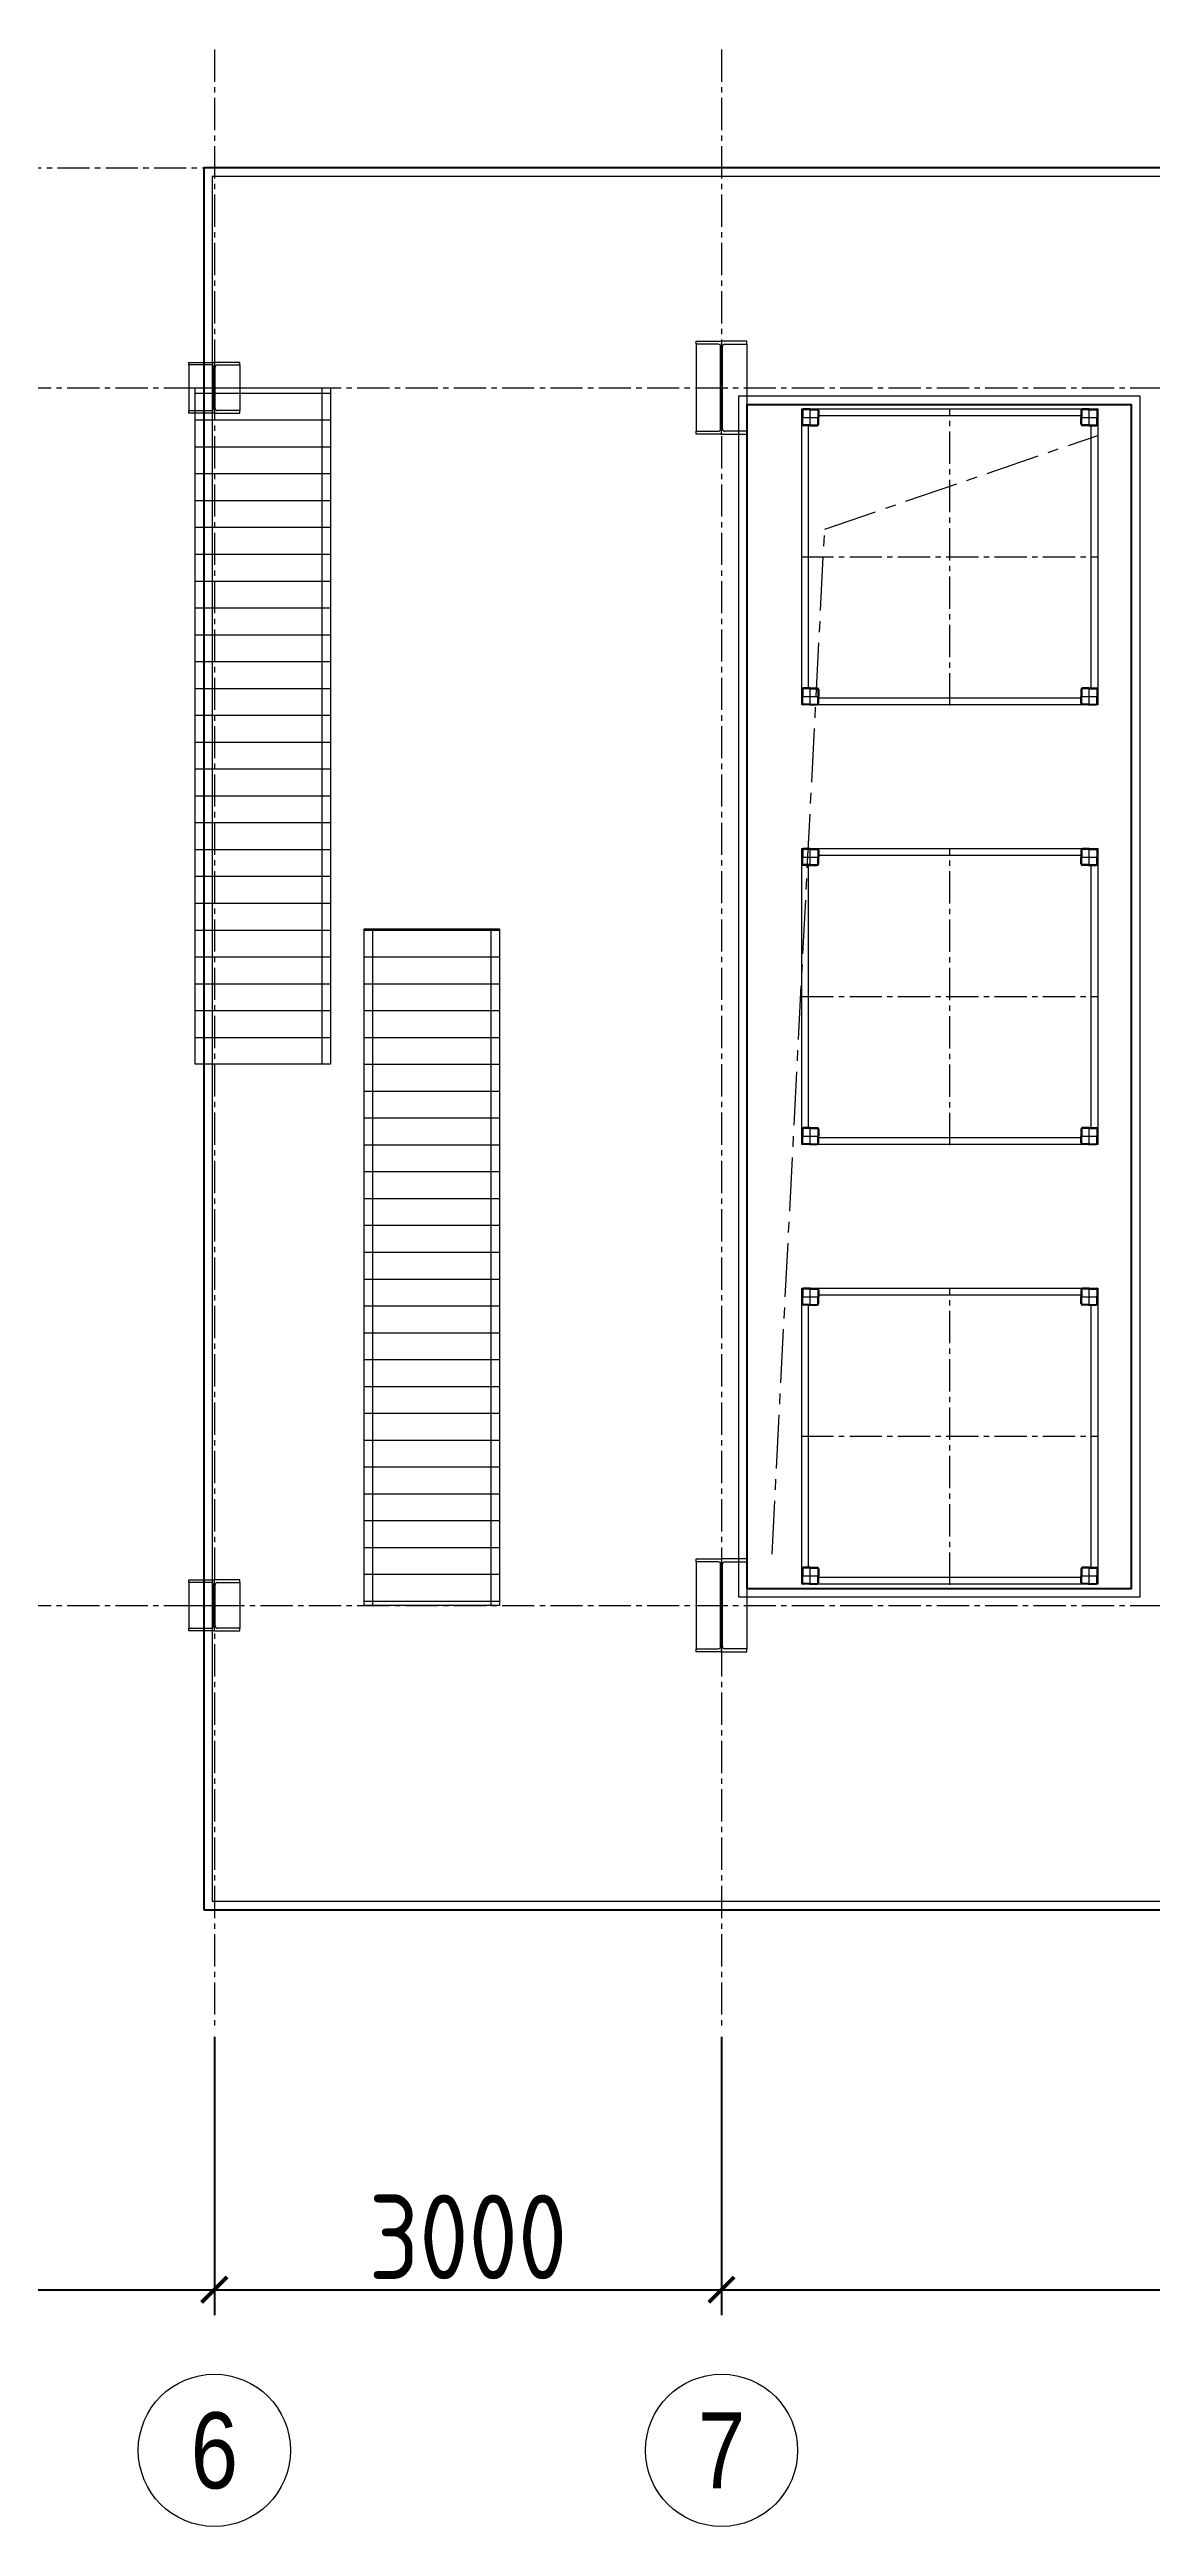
# Model space of a CAD drawing. Header units: millimetres. Extents: x 163705 to 1616509, y 81827 to 302547.
# Drawn here: x 871634 to 878134, y 137613 to 152260 of the extents above; entities that cross this region are included whole.
import ezdxf
from ezdxf.enums import TextEntityAlignment as Align

# ---------------------------------------------------------------- set-up
doc = ezdxf.new("R2010")
doc.units = ezdxf.units.MM
doc.header["$LTSCALE"] = 10
doc.linetypes.add('CENTER', pattern=[50.8, 31.75, -6.35, 6.35, -6.35])
doc.linetypes.add('CENTER2', pattern=[28.575, 19.05, -3.175, 3.175, -3.175])
for name, color, linetype, lineweight in [('1-中心线', 1, 'CENTER2', 0), ('1-护栏', 4, 'Continuous', 18), ('1-标注', 3, 'Continuous', 0), ('1-设备轮廓', 2, 'Continuous', 18), ('1-轴线', 9, 'CENTER', 0), ('1-钢构', 6, 'Continuous', 0)]:
    doc.layers.add(name, color=color, linetype=linetype, lineweight=lineweight)
doc.styles.add('ARIAL', font='arial.ttf', dxfattribs={"width": 0.7})
doc.styles.add('HZ', font='gbenor.shx', dxfattribs={"bigfont": 'gbcbig.shx'})
doc.styles.get("Standard").update_dxf_attribs({"font": 'arial.ttf'})
doc.dimstyles.new('100$0', dxfattribs={"dimscale": 100, "dimtxt": 5, "dimasz": 1.5, "dimexe": 1.5, "dimexo": 0.5, "dimtad": 1, "dimdec": 0, "dimdsep": 46, "dimtxsty": 'HZ', "dimblk": 'ARCHTICK', "dimcen": 2.5, "dimdle": 1, "dimclrd": 256, "dimclre": 256, "dimadec": 0, "dimazin": 0, "dimtfac": 1, "dimtdec": 0, "dimtmove": 0, "dimatfit": 3, "dimfxl": 0, "dimarcsym": 0})

# ---------------------------------------------------------------- blocks, each defined once
blk = doc.blocks.new('G$CEDFA10A2')
for p, q in [((0, 535), (0, 553)), ((0, 553), (150, 553)), ((131.5, 535), (0, 535)), ((0, 535), (0, 21)), ((144.5, 34), (144.5, 522)), ((300, 553), (150, 553)), ((155.5, 34), (155.5, 522)), ((168.5, 535), (300, 535)), ((300, 535), (300, 553)), ((300, 535), (300, 21)), ((0, 21), (131.5, 21)), ((0, 3), (0, 21)), ((150, 3), (0, 3)), ((150, 3), (300, 3)), ((300, 21), (168.5, 21)), ((300, 3), (300, 21))]:
    blk.add_line(p, q)
for centre, start, end in [((131.5, 522), 0, 90), ((168.5, 522), 90, 180), ((131.5, 34), 270, 0), ((168.5, 34), 180, 270)]:
    blk.add_arc(centre, 13, start, end)
at = {"layer": '1-中心线'}
for p, q in [((150, 0), (150, 556)), ((-3, 278), (303, 278))]:
    blk.add_line(p, q, dxfattribs=at)
blk.add_text('HC_SUPERPART', height=0.001).set_placement((150, 3))
blk = doc.blocks.new('G$C2B9B74B2')
for p, q in [((3, 288), (3, 303)), ((3, 303), (153, 303)), ((153, 0), (153, 306)), ((303, 303), (153, 303)), ((303, 288), (303, 303)), ((0, 153), (306, 153)), ((135, 288), (3, 288)), ((3, 288), (3, 18)), ((148, 31), (148, 275)), ((158, 31), (158, 275)), ((171, 288), (303, 288)), ((303, 288), (303, 18)), ((3, 3), (3, 18)), ((3, 18), (135, 18)), ((153, 3), (3, 3)), ((153, 3), (303, 3)), ((303, 18), (171, 18)), ((303, 3), (303, 18))]:
    blk.add_line(p, q)
for centre, start, end in [((135, 275), 0, 90), ((171, 275), 90, 180), ((135, 31), 270, 0), ((171, 31), 180, 270)]:
    blk.add_arc(centre, 13, start, end)
blk.add_text('HC_SUPERPART', height=0.001).set_placement((153, 3))
blk = doc.blocks.new('G$CCFF6A2D1')
for p, q in [((0, 53), (106, 53)), ((3, 93), (3, 53)), ((3, 13), (3, 53)), ((8, 93), (8, 53)), ((8, 13), (8, 53)), ((53, 103), (13, 103)), ((53, 98), (13, 98)), ((53, 8), (13, 8)), ((53, 3), (13, 3)), ((53, 0), (53, 106)), ((53, 103), (93, 103)), ((53, 98), (93, 98)), ((53, 8), (93, 8)), ((53, 3), (93, 3)), ((98, 93), (98, 53)), ((98, 13), (98, 53)), ((103, 93), (103, 53)), ((103, 13), (103, 53))]:
    blk.add_line(p, q)
for centre, radius, start, end in [((13, 93), 10, 90, 180), ((13, 13), 10, 180, 270), ((13, 93), 5, 90, 180), ((13, 13), 5, 180, 270), ((93, 93), 10, 0, 90), ((93, 93), 5, 0, 90), ((93, 13), 5, 270, 0), ((93, 13), 10, 270, 0)]:
    blk.add_arc(centre, radius, start, end)
blk.add_text('HC_SUPERPART', height=0.001).set_placement((53, 53))
blk = doc.blocks.new('G$CB724F952')
blk.add_lwpolyline([(3, 3), (3, 1753), (1753, 1753), (1753, 3)], close=True)
for points in [[(43, 103), (43, 1653)], [(1653, 1713), (103, 1713)], [(1713, 1653), (1713, 103)], [(1653, 43), (103, 43)]]:
    blk.add_lwpolyline(points)
at = {"layer": '1-中心线'}
for p, q in [((878, 0), (878, 1756)), ((0, 878), (1756, 878))]:
    blk.add_line(p, q, dxfattribs=at)
for p in [(0, 1650), (1650, 1650), (0, 0), (1650, 0)]:
    blk.add_blockref('G$CCFF6A2D1', p)
blk = doc.blocks.new('_ArchTick')
at = {"const_width": 0.15}
blk.add_lwpolyline([(-0.5, -0.5), (0.5, 0.5)], dxfattribs=at)
blk = doc.blocks.new('*D218')
at = {"layer": '1-标注', "lineweight": -2, "transparency": 16777216}
for p, q in [((867609, 141009), (867609, 138863)), ((872609, 140509), (872609, 138863)), ((867509, 139013), (872709, 139013))]:
    blk.add_line(p, q, dxfattribs=at)
at = {"layer": 'Defpoints', "transparency": 16777216}
for p in [(867609, 141059), (872609, 140559), (872609, 139013)]:
    blk.add_point(p, dxfattribs=at)
at = {"layer": '1-标注', "lineweight": -2, "transparency": 16777216, "xscale": 150, "yscale": 150, "zscale": 150, "rotation": 180}
blk.add_blockref('_ArchTick', (867609, 139013), dxfattribs=at)
at = {"layer": '1-标注', "lineweight": -2, "transparency": 16777216, "xscale": 150, "yscale": 150, "zscale": 150}
blk.add_blockref('_ArchTick', (872609, 139013), dxfattribs=at)
at = {"layer": '1-标注', "transparency": 16777216, "insert": (870109, 139325), "char_height": 500, "attachment_point": 5, "style": 'HZ'}
blk.add_mtext('5000', dxfattribs=at)
blk = doc.blocks.new('*D219')
at = {"layer": '1-标注', "lineweight": -2, "transparency": 16777216}
for p, q in [((872609, 140509), (872609, 138863)), ((875609, 140509), (875609, 138863)), ((872509, 139013), (875709, 139013))]:
    blk.add_line(p, q, dxfattribs=at)
at = {"layer": 'Defpoints', "transparency": 16777216}
for p in [(872609, 140559), (875609, 140559), (875609, 139013)]:
    blk.add_point(p, dxfattribs=at)
at = {"layer": '1-标注', "lineweight": -2, "transparency": 16777216, "xscale": 150, "yscale": 150, "zscale": 150, "rotation": 180}
blk.add_blockref('_ArchTick', (872609, 139013), dxfattribs=at)
at = {"layer": '1-标注', "lineweight": -2, "transparency": 16777216, "xscale": 150, "yscale": 150, "zscale": 150}
blk.add_blockref('_ArchTick', (875609, 139013), dxfattribs=at)
at = {"layer": '1-标注', "transparency": 16777216, "insert": (874109, 139325), "char_height": 500, "attachment_point": 5, "style": 'HZ'}
blk.add_mtext('3000', dxfattribs=at)
blk = doc.blocks.new('*D220')
at = {"layer": '1-标注', "lineweight": -2, "transparency": 16777216}
for p, q in [((875609, 140509), (875609, 138863)), ((882109, 140509), (882109, 138863)), ((875509, 139013), (882209, 139013))]:
    blk.add_line(p, q, dxfattribs=at)
at = {"layer": 'Defpoints', "transparency": 16777216}
for p in [(875609, 140559), (882109, 140559), (882109, 139013)]:
    blk.add_point(p, dxfattribs=at)
at = {"layer": '1-标注', "lineweight": -2, "transparency": 16777216, "xscale": 150, "yscale": 150, "zscale": 150, "rotation": 180}
blk.add_blockref('_ArchTick', (875609, 139013), dxfattribs=at)
at = {"layer": '1-标注', "lineweight": -2, "transparency": 16777216, "xscale": 150, "yscale": 150, "zscale": 150}
blk.add_blockref('_ArchTick', (882109, 139013), dxfattribs=at)
at = {"layer": '1-标注', "transparency": 16777216, "insert": (878859, 139325), "char_height": 500, "attachment_point": 5, "style": 'HZ'}
blk.add_mtext('6500', dxfattribs=at)
blk = doc.blocks.new('*U489')
at = {"layer": '1-护栏'}
h = blk.add_hatch(dxfattribs=at)
h.set_pattern_fill('ANSI31', color=256, scale=50, angle=315)
h.set_pattern_definition([(0, (-900, 1161.77), (4e-14, 158.75), [])])
h.paths.add_polyline_path([(800, 0), (0, 0), (0, 4000), (800, 4000)])
for p, q in [((50, 4000), (50, 0)), ((750, 4000), (750, 0))]:
    blk.add_line(p, q, dxfattribs=at)
at = {"layer": '1-钢构'}
blk.add_lwpolyline([(800, 0), (0, 0), (0, 4000), (800, 4000)], close=True, dxfattribs=at)

msp = doc.modelspace()

# ---------------------------------------------------------------- linework, layer by layer
for points in [[(872546.56, 141259.632), (921171.56, 141259.632), (921171.56, 151559.632), (872546.56, 151559.632)], [(875759.06, 143159.632), (878034.06, 143159.632), (878034.06, 150159.632), (875759.06, 150159.632)]]:
    msp.add_lwpolyline(points, close=True)
at = {"layer": '1-中心线'}
for p, q in [((872609.06, 152259.738), (872609.06, 140559.499)), ((875609.06, 152259.738), (875609.06, 140559.499)), ((871109.41, 151559.632), (923109.335, 151559.632)), ((858309.06, 150259.632), (923109.335, 150259.632)), ((858309.06, 143059.632), (923119.335, 143059.632))]:
    msp.add_line(p, q, dxfattribs=at)
at = {"layer": '1-护栏'}
for points in [[(872596.56, 141309.632), (921121.56, 141309.632), (921121.56, 151509.632), (872596.56, 151509.632)], [(875709.06, 143109.632), (878084.06, 143109.632), (878084.06, 150209.632), (875709.06, 150209.632)]]:
    msp.add_lwpolyline(points, close=True, dxfattribs=at)
for centre in [(872609.06, 138062.793), (875609.06, 138062.793)]:
    msp.add_circle(centre, 450, dxfattribs=at)
at = {"layer": '1-轴线'}
msp.add_lwpolyline([(875907.725, 143361.582), (876219.335, 149423.708), (877834.705, 149977.812)], dxfattribs=at)

# ---------------------------------------------------------------- block references
for p in [(872495.25, 146259.632), (873495.25, 143059.632)]:
    msp.add_blockref('*U489', p)
at = {"layer": '1-设备轮廓'}
for p in [(876081.06, 148381.641), (876081.06, 145781.643), (876081.073, 143181.632)]:
    msp.add_blockref('G$CB724F952', p, dxfattribs=at)
at = {"layer": '1-钢构'}
for name, p in [('G$CEDFA10A2', (875459.06, 149981.632)), ('G$C2B9B74B2', (872456.06, 150106.632)), ('G$CEDFA10A2', (875459.06, 142781.632)), ('G$C2B9B74B2', (872456.06, 142906.632))]:
    msp.add_blockref(name, p, dxfattribs=at)

# ---------------------------------------------------------------- texts
at = {"layer": '1-护栏', "style": 'ARIAL', "width": 0.8}
for s, p in [('6', (872609.06, 138062.793)), ('7', (875609.06, 138062.793))]:
    msp.add_text(s, height=450, dxfattribs=at).set_placement(p, align=Align.MIDDLE_CENTER)

# ---------------------------------------------------------------- dimensions: what is measured, and where the dimension line sits
at = {"layer": '1-标注'}
for base, p1, p2, picture, middle in [((872609.06, 139012.793), (867609.06, 141059.499), (872609.06, 140559.499), '*D218', (870109.06, 139325.293)), ((875609.06, 139012.793), (872609.06, 140559.499), (875609.06, 140559.499), '*D219', (874109.06, 139325.293)), ((882109.06, 139012.793), (875609.06, 140559.499), (882109.06, 140559.499), '*D220', (878859.06, 139325.293))]:
    dim = msp.add_linear_dim(base=base, p1=p1, p2=p2, dimstyle='100$0', override={"dimtol": 0, "dimlim": 0, "dimtdec": 8, "dimtix": 1}, dxfattribs=at)
    dim.commit()
    dim.dimension.update_dxf_attribs({"geometry": picture, "text_midpoint": middle})

doc.saveas('drawing.dxf')
